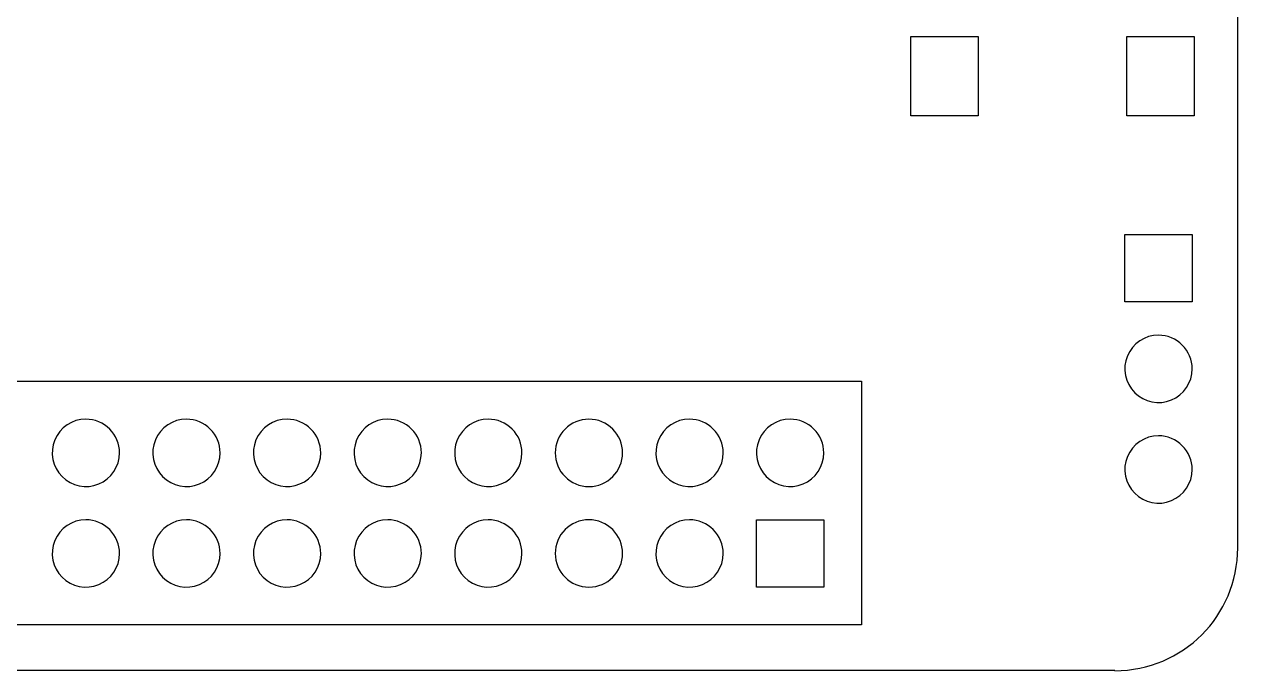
# Model space of a CAD drawing. Extents: x 0 to 61, y 0 to 68.6.
# Drawn here: x 30.35 to 60.99, y 0.02 to 16.34 of the extents above; entities that cross this region are included whole.
import ezdxf

# ---------------------------------------------------------------- set-up
doc = ezdxf.new("R2010")
doc.units = 0
doc.layers.add('Layer_1', color=7, linetype='CONTINUOUS')

msp = doc.modelspace()

# ---------------------------------------------------------------- linework, layer by layer
at = {"layer": 'Layer_1', "color": 7}
for p, q in [((60.98499, 65.505666), (60.98499, 3.125776)), ((58.987025, 8.494945), (58.987025, 8.494945)), ((58.987025, 8.494945), (58.987025, 8.494945)), ((9.786185, 7.337098), (51.485386, 7.337098)), ((51.485386, 7.337098), (51.485386, 1.185215)), ((31.907056, 6.374808), (31.907056, 6.374808)), ((31.907056, 6.374808), (31.907056, 6.374808)), ((34.447057, 6.374808), (34.447057, 6.374808)), ((34.447057, 6.374808), (34.447057, 6.374808)), ((36.987058, 6.374808), (36.987058, 6.374808)), ((36.987058, 6.374808), (36.987058, 6.374808)), ((39.52706, 6.374808), (39.52706, 6.374808)), ((39.52706, 6.374808), (39.52706, 6.374808)), ((42.067061, 6.374808), (42.067061, 6.374808)), ((42.067061, 6.374808), (42.067061, 6.374808)), ((44.607062, 6.374808), (44.607062, 6.374808)), ((44.607062, 6.374808), (44.607062, 6.374808)), ((47.147063, 6.374808), (47.147063, 6.374808)), ((47.147063, 6.374808), (47.147063, 6.374808)), ((49.687065, 6.374808), (49.687065, 6.374808)), ((49.687065, 6.374808), (49.687065, 6.374808)), ((58.987025, 5.954943), (58.987025, 5.954943)), ((58.987025, 5.954943), (58.987025, 5.954943)), ((31.907056, 3.834807), (31.907056, 3.834807)), ((31.907056, 3.834807), (31.907056, 3.834807)), ((34.447057, 3.834807), (34.447057, 3.834807)), ((34.447057, 3.834807), (34.447057, 3.834807)), ((36.987058, 3.834807), (36.987058, 3.834807)), ((36.987058, 3.834807), (36.987058, 3.834807)), ((39.52706, 3.834807), (39.52706, 3.834807)), ((39.52706, 3.834807), (39.52706, 3.834807)), ((42.067061, 3.834807), (42.067061, 3.834807)), ((42.067061, 3.834807), (42.067061, 3.834807)), ((44.607062, 3.834807), (44.607062, 3.834807)), ((44.607062, 3.834807), (44.607062, 3.834807)), ((47.147063, 3.834807), (47.147063, 3.834807)), ((47.147063, 3.834807), (47.147063, 3.834807)), ((51.485386, 1.185215), (9.786185, 1.185215)), ((57.886189, 0.026974), (3.126302, 0.026974))]:
    msp.add_line(p, q, dxfattribs=at)
at = {"layer": 'Layer_1', "color": 1}
for p, q in [((52.737098, 14.034827), (52.737098, 16.034824)), ((52.737098, 16.034824), (54.437121, 16.034824)), ((54.437121, 16.034824), (54.437121, 14.034827)), ((58.187179, 14.034827), (58.187179, 16.034824)), ((58.187179, 16.034824), (59.887202, 16.034824)), ((59.887202, 16.034824), (59.887202, 14.034827)), ((54.437121, 14.034827), (52.737098, 14.034827)), ((59.887202, 14.034827), (58.187179, 14.034827))]:
    msp.add_line(p, q, dxfattribs=at)
at = {"layer": 'Layer_1', "color": 2}
for p, q in [((58.137141, 9.334809), (58.137141, 11.034831)), ((58.137141, 11.034831), (59.837164, 11.034831)), ((58.137141, 9.334809), (58.137141, 11.034831)), ((58.137141, 11.034831), (59.837164, 11.034831)), ((59.837164, 11.034831), (59.837164, 9.334809)), ((59.837164, 11.034831), (59.837164, 9.334809)), ((59.837164, 9.334809), (58.137141, 9.334809)), ((59.837164, 9.334809), (58.137141, 9.334809)), ((48.83718, 2.134921), (48.83718, 3.834944)), ((48.83718, 3.834944), (50.537203, 3.834944)), ((48.83718, 2.134921), (48.83718, 3.834944)), ((48.83718, 3.834944), (50.537203, 3.834944)), ((50.537203, 3.834944), (50.537203, 2.134921)), ((50.537203, 3.834944), (50.537203, 2.134921)), ((50.537203, 2.134921), (48.83718, 2.134921)), ((50.537203, 2.134921), (48.83718, 2.134921))]:
    msp.add_line(p, q, dxfattribs=at)
at = {"layer": 'Layer_1', "color": 7}
for points in [[(58.987025, 8.494945), (58.643232, 8.494945), (58.33329, 8.287848), (58.201726, 7.970225)], [(58.987025, 8.494945), (58.643232, 8.494945), (58.33329, 8.287848), (58.201726, 7.970225)], [(59.588067, 8.245985), (59.428661, 8.405391), (59.21246, 8.494945), (58.987025, 8.494945)], [(59.588067, 8.245985), (59.428661, 8.405391), (59.21246, 8.494945), (58.987025, 8.494945)], [(58.201726, 7.970225), (58.070162, 7.652601), (58.142885, 7.287), (58.385984, 7.043902)], [(58.201726, 7.970225), (58.070162, 7.652601), (58.142885, 7.287), (58.385984, 7.043902)], [(59.837026, 7.644943), (59.837026, 7.870378), (59.747473, 8.086579), (59.588067, 8.245985)], [(59.837026, 7.644943), (59.837026, 7.870378), (59.747473, 8.086579), (59.588067, 8.245985)], [(59.312307, 6.859644), (59.62993, 6.991209), (59.837026, 7.30115), (59.837026, 7.644943)], [(59.312307, 6.859644), (59.62993, 6.991209), (59.837026, 7.30115), (59.837026, 7.644943)], [(58.385984, 7.043902), (58.629082, 6.800803), (58.994683, 6.72808), (59.312307, 6.859644)], [(58.385984, 7.043902), (58.629082, 6.800803), (58.994683, 6.72808), (59.312307, 6.859644)], [(31.907056, 6.374808), (31.563262, 6.374808), (31.253321, 6.167712), (31.121757, 5.850088)], [(31.907056, 6.374808), (31.563262, 6.374808), (31.253321, 6.167712), (31.121757, 5.850088)], [(32.508097, 6.125848), (32.348691, 6.285255), (32.13249, 6.374808), (31.907056, 6.374808)], [(32.508097, 6.125848), (32.348691, 6.285255), (32.13249, 6.374808), (31.907056, 6.374808)], [(34.447057, 6.374808), (34.103264, 6.374808), (33.793322, 6.167712), (33.661758, 5.850088)], [(34.447057, 6.374808), (34.103264, 6.374808), (33.793322, 6.167712), (33.661758, 5.850088)], [(35.048099, 6.125848), (34.888693, 6.285255), (34.672491, 6.374808), (34.447057, 6.374808)], [(35.048099, 6.125848), (34.888693, 6.285255), (34.672491, 6.374808), (34.447057, 6.374808)], [(36.987058, 6.374808), (36.643265, 6.374808), (36.333324, 6.167712), (36.20176, 5.850088)], [(36.987058, 6.374808), (36.643265, 6.374808), (36.333324, 6.167712), (36.20176, 5.850088)], [(37.5881, 6.125848), (37.428694, 6.285255), (37.212493, 6.374808), (36.987058, 6.374808)], [(37.5881, 6.125848), (37.428694, 6.285255), (37.212493, 6.374808), (36.987058, 6.374808)], [(39.52706, 6.374808), (39.183266, 6.374808), (38.873325, 6.167712), (38.741761, 5.850088)], [(39.52706, 6.374808), (39.183266, 6.374808), (38.873325, 6.167712), (38.741761, 5.850088)], [(40.128101, 6.125848), (39.968695, 6.285255), (39.752494, 6.374808), (39.52706, 6.374808)], [(40.128101, 6.125848), (39.968695, 6.285255), (39.752494, 6.374808), (39.52706, 6.374808)], [(42.067061, 6.374808), (41.723267, 6.374808), (41.413326, 6.167712), (41.281762, 5.850088)], [(42.067061, 6.374808), (41.723267, 6.374808), (41.413326, 6.167712), (41.281762, 5.850088)], [(42.668102, 6.125848), (42.508696, 6.285255), (42.292495, 6.374808), (42.067061, 6.374808)], [(42.668102, 6.125848), (42.508696, 6.285255), (42.292495, 6.374808), (42.067061, 6.374808)], [(44.607062, 6.374808), (44.137619, 6.374808), (43.757061, 5.994249), (43.757061, 5.524807)], [(44.607062, 6.374808), (44.137619, 6.374808), (43.757061, 5.994249), (43.757061, 5.524807)], [(45.208104, 6.125848), (45.048698, 6.285255), (44.832496, 6.374808), (44.607062, 6.374808)], [(45.208104, 6.125848), (45.048698, 6.285255), (44.832496, 6.374808), (44.607062, 6.374808)], [(47.147063, 6.374808), (46.80327, 6.374808), (46.493329, 6.167712), (46.361765, 5.850088)], [(47.147063, 6.374808), (46.80327, 6.374808), (46.493329, 6.167712), (46.361765, 5.850088)], [(47.748105, 6.125848), (47.588699, 6.285255), (47.372498, 6.374808), (47.147063, 6.374808)], [(47.748105, 6.125848), (47.588699, 6.285255), (47.372498, 6.374808), (47.147063, 6.374808)], [(49.687065, 6.374808), (49.343271, 6.374808), (49.03333, 6.167712), (48.901766, 5.850088)], [(49.687065, 6.374808), (49.343271, 6.374808), (49.03333, 6.167712), (48.901766, 5.850088)], [(50.288106, 6.125848), (50.1287, 6.285255), (49.912499, 6.374808), (49.687065, 6.374808)], [(50.288106, 6.125848), (50.1287, 6.285255), (49.912499, 6.374808), (49.687065, 6.374808)], [(31.121757, 5.850088), (30.990193, 5.532464), (31.062915, 5.166864), (31.306014, 4.923765)], [(31.121757, 5.850088), (30.990193, 5.532464), (31.062915, 5.166864), (31.306014, 4.923765)], [(32.757057, 5.524807), (32.757057, 5.750241), (32.667504, 5.966442), (32.508097, 6.125848)], [(32.757057, 5.524807), (32.757057, 5.750241), (32.667504, 5.966442), (32.508097, 6.125848)], [(33.661758, 5.850088), (33.530194, 5.532464), (33.602917, 5.166864), (33.846015, 4.923765)], [(33.661758, 5.850088), (33.530194, 5.532464), (33.602917, 5.166864), (33.846015, 4.923765)], [(35.297058, 5.524807), (35.297058, 5.750241), (35.207505, 5.966442), (35.048099, 6.125848)], [(35.297058, 5.524807), (35.297058, 5.750241), (35.207505, 5.966442), (35.048099, 6.125848)], [(36.20176, 5.850088), (36.070196, 5.532464), (36.142918, 5.166864), (36.386017, 4.923765)], [(36.20176, 5.850088), (36.070196, 5.532464), (36.142918, 5.166864), (36.386017, 4.923765)], [(37.83706, 5.524807), (37.83706, 5.750241), (37.747506, 5.966442), (37.5881, 6.125848)], [(37.83706, 5.524807), (37.83706, 5.750241), (37.747506, 5.966442), (37.5881, 6.125848)], [(38.741761, 5.850088), (38.610197, 5.532464), (38.682919, 5.166864), (38.926018, 4.923765)], [(38.741761, 5.850088), (38.610197, 5.532464), (38.682919, 5.166864), (38.926018, 4.923765)], [(40.377061, 5.524807), (40.377061, 5.750241), (40.287507, 5.966442), (40.128101, 6.125848)], [(40.377061, 5.524807), (40.377061, 5.750241), (40.287507, 5.966442), (40.128101, 6.125848)], [(41.281762, 5.850088), (41.150198, 5.532464), (41.222921, 5.166864), (41.466019, 4.923765)], [(41.281762, 5.850088), (41.150198, 5.532464), (41.222921, 5.166864), (41.466019, 4.923765)], [(42.917062, 5.524807), (42.917062, 5.750241), (42.827509, 5.966442), (42.668102, 6.125848)], [(42.917062, 5.524807), (42.917062, 5.750241), (42.827509, 5.966442), (42.668102, 6.125848)], [(45.457063, 5.524807), (45.457063, 5.750241), (45.36751, 5.966442), (45.208104, 6.125848)], [(45.457063, 5.524807), (45.457063, 5.750241), (45.36751, 5.966442), (45.208104, 6.125848)], [(46.361765, 5.850088), (46.230201, 5.532464), (46.302923, 5.166864), (46.546022, 4.923765)], [(46.361765, 5.850088), (46.230201, 5.532464), (46.302923, 5.166864), (46.546022, 4.923765)], [(47.997065, 5.524807), (47.997065, 5.750241), (47.907511, 5.966442), (47.748105, 6.125848)], [(47.997065, 5.524807), (47.997065, 5.750241), (47.907511, 5.966442), (47.748105, 6.125848)], [(48.901766, 5.850088), (48.770202, 5.532464), (48.842924, 5.166864), (49.086023, 4.923765)], [(48.901766, 5.850088), (48.770202, 5.532464), (48.842924, 5.166864), (49.086023, 4.923765)], [(50.537066, 5.524807), (50.537066, 5.750241), (50.447512, 5.966442), (50.288106, 6.125848)], [(50.537066, 5.524807), (50.537066, 5.750241), (50.447512, 5.966442), (50.288106, 6.125848)], [(58.987025, 5.954943), (58.643232, 5.954943), (58.33329, 5.747847), (58.201726, 5.430223)], [(58.987025, 5.954943), (58.643232, 5.954943), (58.33329, 5.747847), (58.201726, 5.430223)], [(59.588067, 5.705984), (59.428661, 5.86539), (59.21246, 5.954943), (58.987025, 5.954943)], [(59.588067, 5.705984), (59.428661, 5.86539), (59.21246, 5.954943), (58.987025, 5.954943)], [(32.232337, 4.739508), (32.549961, 4.871072), (32.757057, 5.181013), (32.757057, 5.524807)], [(32.232337, 4.739508), (32.549961, 4.871072), (32.757057, 5.181013), (32.757057, 5.524807)], [(34.772338, 4.739508), (35.089962, 4.871072), (35.297058, 5.181013), (35.297058, 5.524807)], [(34.772338, 4.739508), (35.089962, 4.871072), (35.297058, 5.181013), (35.297058, 5.524807)], [(37.31234, 4.739508), (37.629963, 4.871072), (37.83706, 5.181013), (37.83706, 5.524807)], [(37.31234, 4.739508), (37.629963, 4.871072), (37.83706, 5.181013), (37.83706, 5.524807)], [(39.852341, 4.739508), (40.169965, 4.871072), (40.377061, 5.181013), (40.377061, 5.524807)], [(39.852341, 4.739508), (40.169965, 4.871072), (40.377061, 5.181013), (40.377061, 5.524807)], [(42.392342, 4.739508), (42.709966, 4.871072), (42.917062, 5.181013), (42.917062, 5.524807)], [(42.392342, 4.739508), (42.709966, 4.871072), (42.917062, 5.181013), (42.917062, 5.524807)], [(43.757061, 5.524807), (43.757061, 5.055364), (44.137619, 4.674805), (44.607062, 4.674805)], [(43.757061, 5.524807), (43.757061, 5.055364), (44.137619, 4.674805), (44.607062, 4.674805)], [(44.607062, 4.674805), (45.076505, 4.674805), (45.457063, 5.055364), (45.457063, 5.524807)], [(44.607062, 4.674805), (45.076505, 4.674805), (45.457063, 5.055364), (45.457063, 5.524807)], [(47.472345, 4.739508), (47.789968, 4.871072), (47.997065, 5.181013), (47.997065, 5.524807)], [(47.472345, 4.739508), (47.789968, 4.871072), (47.997065, 5.181013), (47.997065, 5.524807)], [(50.012346, 4.739508), (50.32997, 4.871072), (50.537066, 5.181013), (50.537066, 5.524807)], [(50.012346, 4.739508), (50.32997, 4.871072), (50.537066, 5.181013), (50.537066, 5.524807)], [(59.837026, 5.104942), (59.837026, 5.330376), (59.747473, 5.546577), (59.588067, 5.705984)], [(59.837026, 5.104942), (59.837026, 5.330376), (59.747473, 5.546577), (59.588067, 5.705984)], [(58.201726, 5.430223), (58.070162, 5.1126), (58.142885, 4.746999), (58.385984, 4.5039)], [(58.201726, 5.430223), (58.070162, 5.1126), (58.142885, 4.746999), (58.385984, 4.5039)], [(31.306014, 4.923765), (31.549113, 4.680666), (31.914714, 4.607944), (32.232337, 4.739508)], [(31.306014, 4.923765), (31.549113, 4.680666), (31.914714, 4.607944), (32.232337, 4.739508)], [(33.846015, 4.923765), (34.089114, 4.680666), (34.454715, 4.607944), (34.772338, 4.739508)], [(33.846015, 4.923765), (34.089114, 4.680666), (34.454715, 4.607944), (34.772338, 4.739508)], [(36.386017, 4.923765), (36.629115, 4.680666), (36.994716, 4.607944), (37.31234, 4.739508)], [(36.386017, 4.923765), (36.629115, 4.680666), (36.994716, 4.607944), (37.31234, 4.739508)], [(38.926018, 4.923765), (39.169117, 4.680666), (39.534717, 4.607944), (39.852341, 4.739508)], [(38.926018, 4.923765), (39.169117, 4.680666), (39.534717, 4.607944), (39.852341, 4.739508)], [(41.466019, 4.923765), (41.709118, 4.680666), (42.074719, 4.607944), (42.392342, 4.739508)], [(41.466019, 4.923765), (41.709118, 4.680666), (42.074719, 4.607944), (42.392342, 4.739508)], [(46.546022, 4.923765), (46.78912, 4.680666), (47.154721, 4.607944), (47.472345, 4.739508)], [(46.546022, 4.923765), (46.78912, 4.680666), (47.154721, 4.607944), (47.472345, 4.739508)], [(49.086023, 4.923765), (49.329122, 4.680666), (49.694722, 4.607944), (50.012346, 4.739508)], [(49.086023, 4.923765), (49.329122, 4.680666), (49.694722, 4.607944), (50.012346, 4.739508)], [(59.312307, 4.319643), (59.62993, 4.451207), (59.837026, 4.761149), (59.837026, 5.104942)], [(59.312307, 4.319643), (59.62993, 4.451207), (59.837026, 4.761149), (59.837026, 5.104942)], [(58.385984, 4.5039), (58.629082, 4.260802), (58.994683, 4.188079), (59.312307, 4.319643)], [(58.385984, 4.5039), (58.629082, 4.260802), (58.994683, 4.188079), (59.312307, 4.319643)], [(31.907056, 3.834807), (31.563262, 3.834807), (31.253321, 3.627711), (31.121757, 3.310087)], [(31.907056, 3.834807), (31.563262, 3.834807), (31.253321, 3.627711), (31.121757, 3.310087)], [(32.508097, 3.585847), (32.348691, 3.745253), (32.13249, 3.834807), (31.907056, 3.834807)], [(32.508097, 3.585847), (32.348691, 3.745253), (32.13249, 3.834807), (31.907056, 3.834807)], [(34.447057, 3.834807), (34.103264, 3.834807), (33.793322, 3.627711), (33.661758, 3.310087)], [(34.447057, 3.834807), (34.103264, 3.834807), (33.793322, 3.627711), (33.661758, 3.310087)], [(35.048099, 3.585847), (34.888693, 3.745253), (34.672491, 3.834807), (34.447057, 3.834807)], [(35.048099, 3.585847), (34.888693, 3.745253), (34.672491, 3.834807), (34.447057, 3.834807)], [(36.987058, 3.834807), (36.643265, 3.834807), (36.333324, 3.627711), (36.20176, 3.310087)], [(36.987058, 3.834807), (36.643265, 3.834807), (36.333324, 3.627711), (36.20176, 3.310087)], [(37.5881, 3.585847), (37.428694, 3.745253), (37.212493, 3.834807), (36.987058, 3.834807)], [(37.5881, 3.585847), (37.428694, 3.745253), (37.212493, 3.834807), (36.987058, 3.834807)], [(39.52706, 3.834807), (39.183266, 3.834807), (38.873325, 3.627711), (38.741761, 3.310087)], [(39.52706, 3.834807), (39.183266, 3.834807), (38.873325, 3.627711), (38.741761, 3.310087)], [(40.128101, 3.585847), (39.968695, 3.745253), (39.752494, 3.834807), (39.52706, 3.834807)], [(40.128101, 3.585847), (39.968695, 3.745253), (39.752494, 3.834807), (39.52706, 3.834807)], [(42.067061, 3.834807), (41.723267, 3.834807), (41.413326, 3.627711), (41.281762, 3.310087)], [(42.067061, 3.834807), (41.723267, 3.834807), (41.413326, 3.627711), (41.281762, 3.310087)], [(42.668102, 3.585847), (42.508696, 3.745253), (42.292495, 3.834807), (42.067061, 3.834807)], [(42.668102, 3.585847), (42.508696, 3.745253), (42.292495, 3.834807), (42.067061, 3.834807)], [(44.607062, 3.834807), (44.137619, 3.834807), (43.757061, 3.454248), (43.757061, 2.984805)], [(44.607062, 3.834807), (44.137619, 3.834807), (43.757061, 3.454248), (43.757061, 2.984805)], [(45.208104, 3.585847), (45.048698, 3.745253), (44.832496, 3.834807), (44.607062, 3.834807)], [(45.208104, 3.585847), (45.048698, 3.745253), (44.832496, 3.834807), (44.607062, 3.834807)], [(47.147063, 3.834807), (46.80327, 3.834807), (46.493329, 3.627711), (46.361765, 3.310087)], [(47.147063, 3.834807), (46.80327, 3.834807), (46.493329, 3.627711), (46.361765, 3.310087)], [(47.748105, 3.585847), (47.588699, 3.745253), (47.372498, 3.834807), (47.147063, 3.834807)], [(47.748105, 3.585847), (47.588699, 3.745253), (47.372498, 3.834807), (47.147063, 3.834807)], [(32.757057, 2.984805), (32.757057, 3.21024), (32.667504, 3.426441), (32.508097, 3.585847)], [(32.757057, 2.984805), (32.757057, 3.21024), (32.667504, 3.426441), (32.508097, 3.585847)], [(35.297058, 2.984805), (35.297058, 3.21024), (35.207505, 3.426441), (35.048099, 3.585847)], [(35.297058, 2.984805), (35.297058, 3.21024), (35.207505, 3.426441), (35.048099, 3.585847)], [(37.83706, 2.984805), (37.83706, 3.21024), (37.747506, 3.426441), (37.5881, 3.585847)], [(37.83706, 2.984805), (37.83706, 3.21024), (37.747506, 3.426441), (37.5881, 3.585847)], [(40.377061, 2.984805), (40.377061, 3.21024), (40.287507, 3.426441), (40.128101, 3.585847)], [(40.377061, 2.984805), (40.377061, 3.21024), (40.287507, 3.426441), (40.128101, 3.585847)], [(42.917062, 2.984805), (42.917062, 3.21024), (42.827509, 3.426441), (42.668102, 3.585847)], [(42.917062, 2.984805), (42.917062, 3.21024), (42.827509, 3.426441), (42.668102, 3.585847)], [(45.457063, 2.984805), (45.457063, 3.21024), (45.36751, 3.426441), (45.208104, 3.585847)], [(45.457063, 2.984805), (45.457063, 3.21024), (45.36751, 3.426441), (45.208104, 3.585847)], [(47.997065, 2.984805), (47.997065, 3.21024), (47.907511, 3.426441), (47.748105, 3.585847)], [(47.997065, 2.984805), (47.997065, 3.21024), (47.907511, 3.426441), (47.748105, 3.585847)], [(31.121757, 3.310087), (30.990193, 2.992463), (31.062915, 2.626862), (31.306014, 2.383764)], [(31.121757, 3.310087), (30.990193, 2.992463), (31.062915, 2.626862), (31.306014, 2.383764)], [(33.661758, 3.310087), (33.530194, 2.992463), (33.602917, 2.626862), (33.846015, 2.383764)], [(33.661758, 3.310087), (33.530194, 2.992463), (33.602917, 2.626862), (33.846015, 2.383764)], [(36.20176, 3.310087), (36.070196, 2.992463), (36.142918, 2.626862), (36.386017, 2.383764)], [(36.20176, 3.310087), (36.070196, 2.992463), (36.142918, 2.626862), (36.386017, 2.383764)], [(38.741761, 3.310087), (38.610197, 2.992463), (38.682919, 2.626862), (38.926018, 2.383764)], [(38.741761, 3.310087), (38.610197, 2.992463), (38.682919, 2.626862), (38.926018, 2.383764)], [(41.281762, 3.310087), (41.150198, 2.992463), (41.222921, 2.626862), (41.466019, 2.383764)], [(41.281762, 3.310087), (41.150198, 2.992463), (41.222921, 2.626862), (41.466019, 2.383764)], [(46.361765, 3.310087), (46.230201, 2.992463), (46.302923, 2.626862), (46.546022, 2.383764)], [(46.361765, 3.310087), (46.230201, 2.992463), (46.302923, 2.626862), (46.546022, 2.383764)], [(57.887205, 0.024942), (59.599146, 0.02504), (60.986924, 1.412818), (60.987022, 3.12476)], [(32.232337, 2.199507), (32.549961, 2.331071), (32.757057, 2.641012), (32.757057, 2.984805)], [(32.232337, 2.199507), (32.549961, 2.331071), (32.757057, 2.641012), (32.757057, 2.984805)], [(34.772338, 2.199507), (35.089962, 2.331071), (35.297058, 2.641012), (35.297058, 2.984805)], [(34.772338, 2.199507), (35.089962, 2.331071), (35.297058, 2.641012), (35.297058, 2.984805)], [(37.31234, 2.199507), (37.629963, 2.331071), (37.83706, 2.641012), (37.83706, 2.984805)], [(37.31234, 2.199507), (37.629963, 2.331071), (37.83706, 2.641012), (37.83706, 2.984805)], [(39.852341, 2.199507), (40.169965, 2.331071), (40.377061, 2.641012), (40.377061, 2.984805)], [(39.852341, 2.199507), (40.169965, 2.331071), (40.377061, 2.641012), (40.377061, 2.984805)], [(42.392342, 2.199507), (42.709966, 2.331071), (42.917062, 2.641012), (42.917062, 2.984805)], [(42.392342, 2.199507), (42.709966, 2.331071), (42.917062, 2.641012), (42.917062, 2.984805)], [(43.757061, 2.984805), (43.757061, 2.515363), (44.137619, 2.134804), (44.607062, 2.134804)], [(43.757061, 2.984805), (43.757061, 2.515363), (44.137619, 2.134804), (44.607062, 2.134804)], [(44.607062, 2.134804), (45.076505, 2.134804), (45.457063, 2.515363), (45.457063, 2.984805)], [(44.607062, 2.134804), (45.076505, 2.134804), (45.457063, 2.515363), (45.457063, 2.984805)], [(47.472345, 2.199507), (47.789968, 2.331071), (47.997065, 2.641012), (47.997065, 2.984805)], [(47.472345, 2.199507), (47.789968, 2.331071), (47.997065, 2.641012), (47.997065, 2.984805)], [(31.306014, 2.383764), (31.549113, 2.140665), (31.914714, 2.067943), (32.232337, 2.199507)], [(31.306014, 2.383764), (31.549113, 2.140665), (31.914714, 2.067943), (32.232337, 2.199507)], [(33.846015, 2.383764), (34.089114, 2.140665), (34.454715, 2.067943), (34.772338, 2.199507)], [(33.846015, 2.383764), (34.089114, 2.140665), (34.454715, 2.067943), (34.772338, 2.199507)], [(36.386017, 2.383764), (36.629115, 2.140665), (36.994716, 2.067943), (37.31234, 2.199507)], [(36.386017, 2.383764), (36.629115, 2.140665), (36.994716, 2.067943), (37.31234, 2.199507)], [(38.926018, 2.383764), (39.169117, 2.140665), (39.534717, 2.067943), (39.852341, 2.199507)], [(38.926018, 2.383764), (39.169117, 2.140665), (39.534717, 2.067943), (39.852341, 2.199507)], [(41.466019, 2.383764), (41.709118, 2.140665), (42.074719, 2.067943), (42.392342, 2.199507)], [(41.466019, 2.383764), (41.709118, 2.140665), (42.074719, 2.067943), (42.392342, 2.199507)], [(46.546022, 2.383764), (46.78912, 2.140665), (47.154721, 2.067943), (47.472345, 2.199507)], [(46.546022, 2.383764), (46.78912, 2.140665), (47.154721, 2.067943), (47.472345, 2.199507)]]:
    msp.add_open_spline(points, degree=3, dxfattribs=at)

doc.saveas('drawing.dxf')
